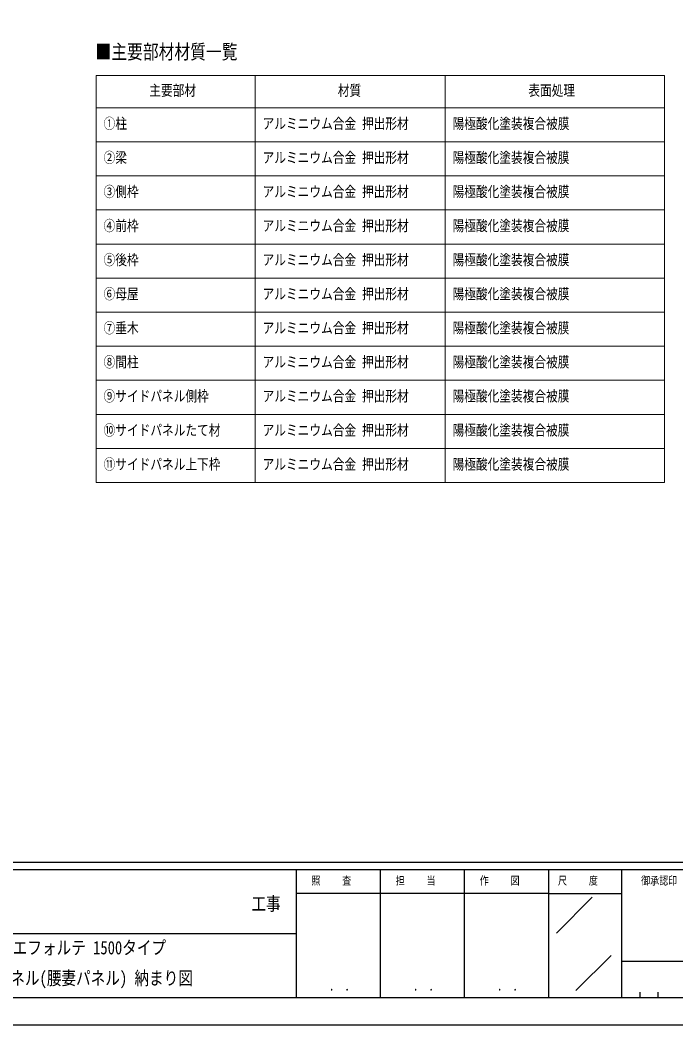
# Model space of a CAD drawing. Units: millimetres, scale not verified. Extents: x -10512 to 10512, y -7425 to 7425.
# Drawn here: x 1348 to 5835, y -7425 to -543 of the extents above; entities that cross this region are included whole.
import ezdxf
from ezdxf.enums import TextEntityAlignment as Align

# ---------------------------------------------------------------- set-up
doc = ezdxf.new("R2010")
doc.units = ezdxf.units.MM
doc.header["$LTSCALE"] = 30
doc.layers.add('0-1_TABLE1', color=7, linetype='Continuous', lineweight=18)
doc.layers.add('0-2_USER1', color=3, linetype='Continuous')
doc.layers.add('0-7_YKK_ZWAK', color=7, linetype='Continuous')
doc.styles.add('ＭＳ ゴシック', font='')
doc.styles.get('ＭＳ ゴシック').set_extended_font_data('MS Gothic')

msp = doc.modelspace()

# ---------------------------------------------------------------- linework, layer by layer
at = {"layer": '0-1_TABLE1'}
for p, q in [((1868.75, -923.6), (5757, -923.6)), ((1868.75, -923.6), (1868.75, -3710.27)), ((2957.18, -923.6), (2957.18, -3710.27)), ((4257, -923.6), (4257, -3710.27)), ((5757, -923.6), (5757, -3710.27)), ((1868.75, -1143.6), (5757, -1143.6)), ((1868.75, -1376.93), (5757, -1376.93)), ((1868.75, -1610.27), (5757, -1610.27)), ((1868.75, -1843.6), (5757, -1843.6)), ((1868.75, -2076.93), (5757, -2076.93)), ((1868.75, -2310.27), (5757, -2310.27)), ((1868.75, -2543.6), (5757, -2543.6)), ((1868.75, -2776.93), (5757, -2776.93)), ((1868.75, -3010.27), (5757, -3010.27)), ((1868.75, -3243.6), (5757, -3243.6)), ((1868.75, -3476.93), (5757, -3476.93)), ((1868.75, -3710.27), (5757, -3710.27))]:
    msp.add_line(p, q, dxfattribs=at)
at = {"layer": '0-7_YKK_ZWAK'}
for p, q in [((9737.55, -6312.5), (-9762.45, -6312.5)), ((3237.55, -6362.5), (-12.45, -6362.5)), ((3812.55, -6362.5), (3812.55, -7237.5)), ((4387.55, -6362.5), (4387.55, -7237.5)), ((4962.55, -6362.5), (4962.55, -7237.5)), ((5462.55, -6362.5), (4962.55, -6362.5)), ((8043.8, -6362.5), (5462.55, -6362.5)), ((5462.55, -6362.5), (5462.55, -7237.5)), ((4962.55, -6525), (3237.55, -6525)), ((4962.55, -6525), (5462.55, -6525)), ((5017.76, -6795.73), (5262.59, -6550.9)), ((-12.45, -6800), (3237.55, -6800)), ((5151.68, -7189.97), (5392.23, -6949.42)), ((5462.55, -6987.5), (8043.8, -6987.5)), ((5587.55, -7200), (5587.55, -7237.5)), ((5712.55, -7200), (5712.55, -7237.5)), ((-12.45, -7237.5), (3237.55, -7237.5)), ((3237.55, -7237.5), (4962.55, -7237.5)), ((4962.55, -7237.5), (5462.55, -7237.5)), ((5462.55, -7237.5), (8043.8, -7237.5))]:
    msp.add_line(p, q, dxfattribs=at)
msp.add_lwpolyline([(-10512.5, -7425), (10512.5, -7425), (10512.5, 7425), (-10512.5, 7425)], close=True, dxfattribs=at)
msp.add_lwpolyline([(4962.55, -6362.5), (3237.55, -6362.5), (3237.55, -7237.5)], dxfattribs=at)

# ---------------------------------------------------------------- texts
at = {"layer": '0-1_TABLE1', "style": 'ＭＳ ゴシック', "width": 0.8}
for s, p in [('主要部材', (2231.63, -1083.6)), ('材質', (3521.76, -1083.6)), ('表面処理', (4825.66, -1083.6)), ('①柱', (1918.75, -1310.27)), ('アルミニウム合金 押出形材', (3007.18, -1310.27)), ('陽極酸化塗装複合被膜', (4307, -1310.27)), ('②梁', (1918.75, -1543.6)), ('アルミニウム合金 押出形材', (3007.18, -1543.6)), ('陽極酸化塗装複合被膜', (4307, -1543.6)), ('③側枠', (1918.75, -1776.93)), ('アルミニウム合金 押出形材', (3007.18, -1776.93)), ('陽極酸化塗装複合被膜', (4307, -1776.93)), ('④前枠', (1918.75, -2010.27)), ('アルミニウム合金 押出形材', (3007.18, -2010.27)), ('陽極酸化塗装複合被膜', (4307, -2010.27)), ('⑤後枠', (1918.75, -2243.6)), ('アルミニウム合金 押出形材', (3007.18, -2243.6)), ('陽極酸化塗装複合被膜', (4307, -2243.6)), ('⑥母屋', (1918.75, -2476.93)), ('アルミニウム合金 押出形材', (3007.18, -2476.93)), ('陽極酸化塗装複合被膜', (4307, -2476.93)), ('⑦垂木', (1918.75, -2710.27)), ('アルミニウム合金 押出形材', (3007.18, -2710.27)), ('陽極酸化塗装複合被膜', (4307, -2710.27)), ('⑧間柱', (1918.75, -2943.6)), ('アルミニウム合金 押出形材', (3007.18, -2943.6)), ('陽極酸化塗装複合被膜', (4307, -2943.6)), ('⑨サイドパネル側枠', (1918.75, -3176.93)), ('アルミニウム合金 押出形材', (3007.18, -3176.93)), ('陽極酸化塗装複合被膜', (4307, -3176.93)), ('⑩サイドパネルたて材', (1918.75, -3410.27)), ('アルミニウム合金 押出形材', (3007.18, -3410.27)), ('陽極酸化塗装複合被膜', (4307, -3410.27)), ('⑪サイドパネル上下枠', (1918.75, -3643.6)), ('アルミニウム合金 押出形材', (3007.18, -3643.6)), ('陽極酸化塗装複合被膜', (4307, -3643.6))]:
    msp.add_text(s, height=73.31, dxfattribs=at).set_placement(p, align=Align.BOTTOM_LEFT)
at = {"layer": '0-2_USER1', "style": 'ＭＳ ゴシック', "width": 0.8}
for s, height, p in [('■主要部材材質一覧', 98.97, (1863.58, -839.62)), ('サイクルポート エフォルテ 1500タイプ', 91.64, (547.3, -6969.36)), ('単体セット サイドパネル(腰妻パネル) 納まり図', 91.64, (330.63, -7177.69))]:
    msp.add_text(s, height=height, dxfattribs=at).set_placement(p, align=Align.BOTTOM_LEFT)
at = {"layer": '0-7_YKK_ZWAK', "style": 'ＭＳ ゴシック', "width": 0.8}
for s, height, p in [('照     査', 54.99, (3341.05, -6481.25)), ('担     当', 54.99, (3918.05, -6481.25)), ('作     図', 54.99, (4493.05, -6481.25)), ('尺     度', 54.99, (5028.55, -6481.25)), ('御承認印', 54.99, (5597.85, -6481.25)), ('工事', 91.64, (2930.83, -6668.66)), ('． ．', 64.79, (3462.5, -7210.88)), ('． ．', 64.79, (4037.5, -7210.88)), ('． ．', 64.79, (4612.5, -7210.88))]:
    msp.add_text(s, height=height, dxfattribs=at).set_placement(p, align=Align.BOTTOM_LEFT)

doc.saveas('drawing.dxf')
